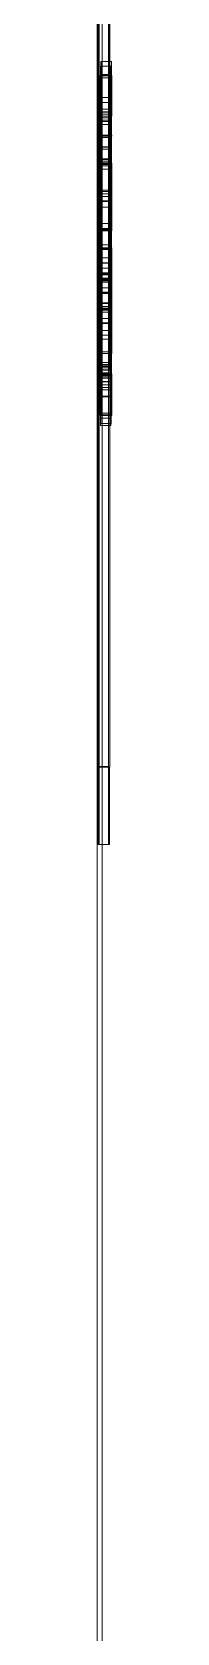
# Model space of a CAD drawing. Header units: millimetres. Extents: x 50357 to 985146, y 723188 to 1803594.
# Drawn here: x 904779 to 904780.4, y 780161.2 to 780316 of the extents above; entities that cross this region are included whole.
import ezdxf

# ---------------------------------------------------------------- set-up
doc = ezdxf.new("R2010")
doc.units = ezdxf.units.MM
doc.header["$LTSCALE"] = 3
doc.header["$MEASUREMENT"] = 0
doc.layers.add('A-GENM', color=7, linetype='Continuous', lineweight=13, true_color=0x6e6e6e)
doc.layers.add('S-BEAM', color=7, linetype='Continuous', lineweight=13, true_color=0x6e6e6e)

# ---------------------------------------------------------------- blocks, each defined once
blk = doc.blocks.new('SIGN PANEL - SIGN PANEL-4495762-SEC C')
at = {"layer": 'S-BEAM'}
for p, q in [((-673441.61, 26735), (-673441.61, 22068.8)), ((-673441.12, 22068.8), (-673441.12, 26735))]:
    blk.add_line(p, q, dxfattribs=at)
blk = doc.blocks.new('West Kowloon - West Kowloon-4999531-SEC C')
at = {"layer": 'A-GENM'}
for p, q in [((-673441.29, 22538.05), (-673441.29, 22538.05)), ((-673441.29, 22538.05), (-673440.29, 22538.05)), ((-673441.29, 22538.05), (-673440.29, 22538.05)), ((-673441.27, 22538.05), (-673441.27, 22538.05)), ((-673441.27, 22538.05), (-673440.27, 22538.05)), ((-673441.27, 22538.05), (-673440.27, 22538.05)), ((-673441.25, 22538.5), (-673441.25, 22537.25)), ((-673440.25, 22538.5), (-673441.25, 22538.5)), ((-673441.25, 22538.05), (-673440.25, 22538.05)), ((-673441.24, 22538.05), (-673440.24, 22538.05)), ((-673440.29, 22538.05), (-673440.29, 22538.05)), ((-673440.27, 22538.05), (-673440.27, 22538.05)), ((-673440.25, 22537.25), (-673440.25, 22538.5)), ((-673440.24, 22538.05), (-673440.25, 22538.05)), ((-673441.32, 22532.85), (-673441.32, 22537.17)), ((-673441.32, 22537.17), (-673440.32, 22537.17)), ((-673441.32, 22536.95), (-673441.31, 22536.95)), ((-673441.32, 22536.95), (-673440.32, 22536.95)), ((-673441.31, 22536.95), (-673440.31, 22536.95)), ((-673441.3, 22537.17), (-673441.3, 22532.85)), ((-673441.3, 22537.17), (-673440.3, 22537.17)), ((-673441.25, 22537.25), (-673440.25, 22537.25)), ((-673441.23, 22537.13), (-673440.23, 22537.13)), ((-673441.23, 22536.95), (-673441.22, 22536.95)), ((-673441.23, 22536.95), (-673440.23, 22536.95)), ((-673441.22, 22536.95), (-673440.22, 22536.95)), ((-673441.21, 22537.17), (-673441.21, 22533.24)), ((-673441.21, 22537.17), (-673440.21, 22537.17)), ((-673440.32, 22537.17), (-673440.32, 22532.85)), ((-673440.31, 22536.95), (-673440.32, 22536.95)), ((-673440.3, 22532.85), (-673440.3, 22537.17)), ((-673440.22, 22536.95), (-673440.23, 22536.95)), ((-673440.21, 22533.24), (-673440.21, 22537.17)), ((-673441.29, 22534.56), (-673440.29, 22534.56)), ((-673441.25, 22535.03), (-673440.25, 22535.03)), ((-673441.32, 22531.22), (-673441.32, 22533.08)), ((-673441.32, 22533.08), (-673441.32, 22533.08)), ((-673441.32, 22533.08), (-673440.32, 22533.08)), ((-673441.32, 22533.08), (-673440.32, 22533.08)), ((-673441.31, 22533.08), (-673441.31, 22533.08)), ((-673441.31, 22533.08), (-673441.31, 22528.83)), ((-673441.31, 22533.08), (-673441.31, 22530.99)), ((-673441.31, 22528.83), (-673441.31, 22533.08)), ((-673441.31, 22533.08), (-673440.31, 22533.08)), ((-673441.31, 22533.08), (-673440.31, 22533.08)), ((-673441.31, 22533.08), (-673440.31, 22533.08)), ((-673441.27, 22532.44), (-673441.27, 22533.64)), ((-673441.27, 22533.64), (-673440.27, 22533.64)), ((-673441.27, 22533.62), (-673441.27, 22532.44)), ((-673441.27, 22533.62), (-673440.27, 22533.62)), ((-673441.25, 22519.54), (-673441.25, 22533.64)), ((-673441.25, 22533.64), (-673440.25, 22533.64)), ((-673441.24, 22533.9), (-673441.24, 22531.17)), ((-673441.24, 22533.9), (-673440.24, 22533.9)), ((-673441.24, 22533.62), (-673441.24, 22522.38)), ((-673441.24, 22533.62), (-673440.24, 22533.62)), ((-673441.22, 22533.42), (-673441.23, 22533.42)), ((-673441.23, 22533.42), (-673441.23, 22508.1)), ((-673441.23, 22533.42), (-673440.23, 22533.42)), ((-673441.23, 22508.72), (-673441.23, 22533.07)), ((-673441.23, 22533.07), (-673440.23, 22533.07)), ((-673441.22, 22533.42), (-673440.22, 22533.42)), ((-673441.21, 22533.24), (-673440.21, 22533.24)), ((-673440.32, 22533.08), (-673440.32, 22533.08)), ((-673440.32, 22533.08), (-673440.32, 22531.22)), ((-673440.31, 22528.83), (-673440.31, 22533.08)), ((-673440.31, 22533.08), (-673440.31, 22533.08)), ((-673440.31, 22533.08), (-673440.31, 22528.83)), ((-673440.31, 22530.99), (-673440.31, 22533.08)), ((-673440.27, 22533.64), (-673440.27, 22532.44)), ((-673440.27, 22532.44), (-673440.27, 22533.62)), ((-673440.25, 22533.64), (-673440.25, 22519.54)), ((-673440.24, 22531.17), (-673440.24, 22533.9)), ((-673440.24, 22522.38), (-673440.24, 22533.62)), ((-673440.23, 22508.1), (-673440.23, 22533.42)), ((-673440.23, 22533.42), (-673440.22, 22533.42)), ((-673440.23, 22533.07), (-673440.23, 22508.72)), ((-673441.32, 22532.85), (-673440.32, 22532.85)), ((-673441.3, 22532.85), (-673440.3, 22532.85)), ((-673441.28, 22528.42), (-673441.28, 22532.7)), ((-673441.28, 22532.7), (-673440.28, 22532.7)), ((-673441.27, 22532.44), (-673441.27, 22532.44)), ((-673441.27, 22532.44), (-673440.27, 22532.44)), ((-673441.27, 22532.44), (-673440.27, 22532.44)), ((-673441.26, 22532.7), (-673441.26, 22528.42)), ((-673441.26, 22532.7), (-673440.26, 22532.7)), ((-673441.26, 22532.44), (-673440.26, 22532.44)), ((-673440.28, 22532.7), (-673440.28, 22528.42)), ((-673440.26, 22532.44), (-673440.27, 22532.44)), ((-673440.27, 22532.44), (-673440.27, 22532.44)), ((-673440.26, 22528.42), (-673440.26, 22532.7)), ((-673441.32, 22528.83), (-673441.32, 22531.22)), ((-673441.31, 22530.99), (-673441.31, 22528.83)), ((-673441.3, 22525.73), (-673441.3, 22530.27)), ((-673441.3, 22530.27), (-673440.3, 22530.27)), ((-673441.3, 22530.05), (-673440.3, 22530.05)), ((-673441.29, 22530.24), (-673440.29, 22530.24)), ((-673441.29, 22525.95), (-673441.29, 22530.05)), ((-673441.29, 22530.05), (-673440.29, 22530.05)), ((-673440.29, 22530.05), (-673441.29, 22530.05)), ((-673441.29, 22530.05), (-673440.29, 22530.05)), ((-673441.24, 22531.17), (-673440.24, 22531.17)), ((-673441.22, 22531.41), (-673440.22, 22531.41)), ((-673441.22, 22531.41), (-673440.22, 22531.41)), ((-673441.22, 22531.3), (-673440.22, 22531.3)), ((-673441.22, 22531.3), (-673440.22, 22531.3)), ((-673440.32, 22531.22), (-673440.32, 22528.83)), ((-673440.31, 22528.83), (-673440.31, 22530.99)), ((-673440.3, 22530.27), (-673440.3, 22525.73)), ((-673440.29, 22530.05), (-673440.3, 22530.05)), ((-673440.29, 22530.05), (-673440.29, 22525.95)), ((-673440.22, 22531.3), (-673440.22, 22531.3)), ((-673441.32, 22529.02), (-673440.32, 22529.02)), ((-673441.32, 22528.83), (-673441.32, 22528.83)), ((-673440.32, 22528.83), (-673441.32, 22528.83)), ((-673441.32, 22528.83), (-673440.32, 22528.83)), ((-673441.31, 22528.83), (-673440.31, 22528.83)), ((-673441.31, 22528.83), (-673440.31, 22528.83)), ((-673441.3, 22529.02), (-673440.3, 22529.02)), ((-673441.28, 22528.42), (-673440.28, 22528.42)), ((-673441.27, 22528.64), (-673440.27, 22528.64)), ((-673441.27, 22528.64), (-673440.27, 22528.64)), ((-673441.27, 22528.64), (-673440.27, 22528.64)), ((-673441.26, 22528.64), (-673440.26, 22528.64)), ((-673441.26, 22528.64), (-673440.26, 22528.64)), ((-673441.26, 22528.64), (-673440.26, 22528.64)), ((-673441.26, 22528.42), (-673440.26, 22528.42)), ((-673441.25, 22529.1), (-673440.25, 22529.1)), ((-673441.25, 22528.55), (-673441.25, 22516.63)), ((-673441.25, 22528.55), (-673440.25, 22528.55)), ((-673441.22, 22528.69), (-673441.22, 22525.03)), ((-673441.22, 22528.69), (-673440.22, 22528.69)), ((-673441.22, 22525.04), (-673441.22, 22528.59)), ((-673440.22, 22528.59), (-673441.22, 22528.59)), ((-673440.32, 22528.83), (-673440.32, 22528.83)), ((-673440.31, 22528.83), (-673440.31, 22528.83)), ((-673440.27, 22528.64), (-673440.26, 22528.64)), ((-673440.25, 22516.63), (-673440.25, 22528.55)), ((-673440.22, 22525.03), (-673440.22, 22528.69)), ((-673440.22, 22528.59), (-673440.22, 22525.04)), ((-673441.22, 22525.46), (-673441.22, 22528.11)), ((-673441.22, 22528.11), (-673441.22, 22525.46)), ((-673441.22, 22528.11), (-673440.22, 22528.11)), ((-673440.22, 22525.46), (-673440.22, 22528.11)), ((-673440.22, 22528.11), (-673440.22, 22528.11)), ((-673440.22, 22528.11), (-673440.22, 22525.46)), ((-673441.3, 22525.95), (-673440.3, 22525.95)), ((-673441.3, 22525.73), (-673440.3, 22525.73)), ((-673441.29, 22526.08), (-673441.29, 22509.11)), ((-673441.29, 22526.08), (-673440.29, 22526.08)), ((-673441.29, 22507.34), (-673441.29, 22525.95)), ((-673441.29, 22525.95), (-673440.29, 22525.95)), ((-673441.29, 22525.95), (-673440.29, 22525.95)), ((-673441.29, 22525.95), (-673440.29, 22525.95)), ((-673441.29, 22525.95), (-673440.29, 22525.95)), ((-673441.22, 22525.46), (-673440.22, 22525.46)), ((-673440.3, 22525.95), (-673440.29, 22525.95)), ((-673440.29, 22509.11), (-673440.29, 22526.08)), ((-673440.29, 22525.95), (-673440.29, 22525.95)), ((-673440.29, 22525.95), (-673440.29, 22507.34)), ((-673440.22, 22525.46), (-673440.22, 22525.46)), ((-673441.32, 22524.97), (-673441.32, 22515.12)), ((-673441.32, 22524.97), (-673440.32, 22524.97)), ((-673441.32, 22509.24), (-673441.32, 22524.44)), ((-673441.31, 22508.25), (-673441.31, 22524.97)), ((-673441.31, 22524.97), (-673441.31, 22518.54)), ((-673441.31, 22517.37), (-673441.31, 22524.97)), ((-673441.31, 22524.97), (-673441.31, 22522.19)), ((-673441.31, 22524.97), (-673440.31, 22524.97)), ((-673441.31, 22524.97), (-673440.31, 22524.97)), ((-673441.3, 22524.44), (-673441.3, 22509.05)), ((-673441.3, 22524.44), (-673440.3, 22524.44)), ((-673441.22, 22525.04), (-673440.22, 22525.04)), ((-673441.22, 22525.03), (-673440.22, 22525.03)), ((-673440.32, 22524.97), (-673440.32, 22524.97)), ((-673440.32, 22515.12), (-673440.32, 22524.97)), ((-673440.32, 22524.44), (-673440.32, 22509.24)), ((-673440.31, 22522.19), (-673440.31, 22524.97)), ((-673440.31, 22524.97), (-673440.31, 22517.37)), ((-673440.31, 22518.54), (-673440.31, 22524.97)), ((-673440.31, 22524.97), (-673440.31, 22524.97)), ((-673440.31, 22524.97), (-673440.31, 22508.25)), ((-673440.3, 22509.05), (-673440.3, 22524.44)), ((-673441.27, 22522.2), (-673440.27, 22522.2)), ((-673441.25, 22522.85), (-673440.25, 22522.85)), ((-673441.25, 22522.38), (-673440.25, 22522.38)), ((-673441.24, 22522.38), (-673440.24, 22522.38)), ((-673441.22, 22522.28), (-673441.22, 22522.28)), ((-673441.22, 22522.28), (-673440.22, 22522.28)), ((-673441.22, 22522.28), (-673440.22, 22522.28)), ((-673440.22, 22522.28), (-673440.22, 22522.28)), ((-673441.26, 22520.8), (-673440.26, 22520.8)), ((-673441.22, 22522.16), (-673440.22, 22522.16)), ((-673441.22, 22522.16), (-673440.22, 22522.16)), ((-673441.29, 22519.07), (-673440.29, 22519.07)), ((-673441.27, 22520.45), (-673440.27, 22520.45)), ((-673441.25, 22519.54), (-673440.25, 22519.54)), ((-673441.23, 22520.49), (-673440.23, 22520.49)), ((-673441.23, 22520.34), (-673441.22, 22520.34)), ((-673441.23, 22520.34), (-673440.23, 22520.34)), ((-673441.22, 22520.45), (-673440.22, 22520.45)), ((-673441.22, 22520.45), (-673440.22, 22520.45)), ((-673441.22, 22520.34), (-673440.22, 22520.34)), ((-673441.22, 22520.34), (-673440.22, 22520.34)), ((-673441.22, 22520.34), (-673440.22, 22520.34)), ((-673441.21, 22520.49), (-673440.21, 22520.49)), ((-673440.22, 22520.34), (-673440.23, 22520.34)), ((-673440.22, 22520.34), (-673440.22, 22520.34)), ((-673441.32, 22518.08), (-673440.32, 22518.08)), ((-673441.31, 22518.54), (-673440.31, 22518.54)), ((-673441.31, 22517.99), (-673441.31, 22518.06)), ((-673441.31, 22518.06), (-673441.31, 22514.47)), ((-673441.31, 22518.06), (-673440.31, 22518.06)), ((-673441.31, 22517.96), (-673441.31, 22517.99)), ((-673441.31, 22517.99), (-673440.31, 22517.99)), ((-673441.31, 22517.96), (-673440.31, 22517.96)), ((-673441.25, 22509.43), (-673441.25, 22519.04)), ((-673441.25, 22519.04), (-673440.25, 22519.04)), ((-673441.25, 22517.91), (-673440.25, 22517.91)), ((-673441.23, 22513.23), (-673441.23, 22517.58)), ((-673441.23, 22517.58), (-673440.23, 22517.58)), ((-673440.31, 22514.47), (-673440.31, 22518.06)), ((-673440.31, 22518.06), (-673440.31, 22517.99)), ((-673440.31, 22517.99), (-673440.31, 22517.96)), ((-673440.25, 22519.04), (-673440.25, 22509.43)), ((-673440.23, 22517.58), (-673440.23, 22513.23)), ((-673441.31, 22517.37), (-673440.31, 22517.37)), ((-673441.28, 22516.18), (-673440.28, 22516.18)), ((-673440.27, 22517.42), (-673441.27, 22517.42)), ((-673441.25, 22516.63), (-673440.25, 22516.63)), ((-673441.25, 22516.21), (-673441.25, 22509.39)), ((-673441.25, 22516.21), (-673440.25, 22516.21)), ((-673441.24, 22517.18), (-673441.24, 22509.49)), ((-673441.24, 22517.18), (-673440.24, 22517.18)), ((-673441.24, 22516.08), (-673440.24, 22516.08)), ((-673441.22, 22513.22), (-673441.22, 22517.48)), ((-673441.22, 22517.48), (-673440.22, 22517.48)), ((-673441.22, 22517.42), (-673441.22, 22513.19)), ((-673441.22, 22517.42), (-673440.22, 22517.42)), ((-673441.22, 22513.67), (-673441.22, 22517.2)), ((-673441.22, 22517.2), (-673441.22, 22513.67)), ((-673441.22, 22513.67), (-673441.22, 22517.2)), ((-673441.22, 22517.2), (-673441.22, 22513.67)), ((-673441.22, 22517.2), (-673440.22, 22517.2)), ((-673441.22, 22517.2), (-673440.22, 22517.2)), ((-673441.21, 22517.32), (-673441.21, 22513.26)), ((-673441.21, 22517.32), (-673440.21, 22517.32)), ((-673440.25, 22509.39), (-673440.25, 22516.21)), ((-673440.24, 22509.49), (-673440.24, 22517.18)), ((-673440.22, 22517.48), (-673440.22, 22513.22)), ((-673440.22, 22513.19), (-673440.22, 22517.42)), ((-673440.22, 22513.67), (-673440.22, 22517.2)), ((-673440.22, 22517.2), (-673440.22, 22513.67)), ((-673440.22, 22513.67), (-673440.22, 22517.2)), ((-673440.22, 22517.2), (-673440.22, 22513.67)), ((-673440.21, 22513.26), (-673440.21, 22517.32)), ((-673441.32, 22515.12), (-673440.32, 22515.12)), ((-673441.32, 22514.81), (-673441.32, 22504.54)), ((-673441.32, 22514.81), (-673440.32, 22514.81)), ((-673441.31, 22514.82), (-673440.31, 22514.82)), ((-673441.31, 22514.47), (-673440.31, 22514.47)), ((-673441.29, 22515.2), (-673440.29, 22515.2)), ((-673441.28, 22514.63), (-673440.28, 22514.63)), ((-673441.27, 22514.61), (-673440.27, 22514.61)), ((-673441.27, 22514.61), (-673440.27, 22514.61)), ((-673441.25, 22508.44), (-673441.25, 22514.54)), ((-673441.25, 22514.54), (-673440.25, 22514.54)), ((-673441.24, 22514.56), (-673440.24, 22514.56)), ((-673440.32, 22504.54), (-673440.32, 22514.81)), ((-673440.25, 22514.54), (-673440.25, 22508.44)), ((-673441.31, 22514.28), (-673440.31, 22514.28)), ((-673440.23, 22513.23), (-673441.23, 22513.23)), ((-673441.22, 22513.67), (-673440.22, 22513.67)), ((-673441.22, 22513.67), (-673440.22, 22513.67)), ((-673441.22, 22513.22), (-673440.22, 22513.22)), ((-673441.22, 22513.19), (-673440.22, 22513.19)), ((-673441.21, 22513.26), (-673440.21, 22513.26)), ((-673441.32, 22512.06), (-673440.32, 22512.06)), ((-673441.27, 22511.69), (-673440.27, 22511.69)), ((-673441.25, 22512.53), (-673440.25, 22512.53)), ((-673441.23, 22510.45), (-673440.23, 22510.45)), ((-673441.23, 22510.3), (-673440.23, 22510.3)), ((-673441.22, 22510.45), (-673440.22, 22510.45)), ((-673440.22, 22510.45), (-673441.22, 22510.45)), ((-673441.22, 22510.45), (-673440.22, 22510.45)), ((-673441.22, 22510.3), (-673440.22, 22510.3)), ((-673441.22, 22510.3), (-673440.22, 22510.3)), ((-673441.21, 22510.3), (-673440.21, 22510.3)), ((-673440.23, 22510.45), (-673440.22, 22510.45)), ((-673440.22, 22510.45), (-673440.22, 22510.45)), ((-673441.32, 22509.24), (-673440.32, 22509.24)), ((-673441.32, 22504.54), (-673441.32, 22508.25)), ((-673441.32, 22508.25), (-673441.31, 22508.25)), ((-673441.32, 22508.25), (-673440.32, 22508.25)), ((-673441.31, 22508.25), (-673440.31, 22508.25)), ((-673441.3, 22509.05), (-673440.3, 22509.05)), ((-673441.29, 22509.11), (-673440.29, 22509.11)), ((-673441.28, 22508.91), (-673440.28, 22508.91)), ((-673441.25, 22509.43), (-673440.25, 22509.43)), ((-673441.25, 22508.44), (-673440.25, 22508.44)), ((-673441.24, 22509.03), (-673440.24, 22509.03)), ((-673441.24, 22508.38), (-673441.24, 22508.25)), ((-673441.24, 22508.38), (-673440.24, 22508.38)), ((-673441.24, 22508.25), (-673441.24, 22508.19)), ((-673441.24, 22508.25), (-673440.24, 22508.25)), ((-673440.23, 22508.72), (-673441.23, 22508.72)), ((-673441.21, 22508.31), (-673441.21, 22504.31)), ((-673441.21, 22508.31), (-673440.21, 22508.31)), ((-673440.31, 22508.25), (-673440.32, 22508.25)), ((-673440.32, 22508.25), (-673440.32, 22504.54)), ((-673440.24, 22508.25), (-673440.24, 22508.38)), ((-673440.24, 22508.19), (-673440.24, 22508.25)), ((-673440.21, 22504.31), (-673440.21, 22508.31)), ((-673440.3, 22507), (-673441.3, 22507)), ((-673441.29, 22507.56), (-673440.29, 22507.56)), ((-673441.28, 22507.9), (-673441.28, 22507.95)), ((-673441.28, 22507.95), (-673440.28, 22507.95)), ((-673441.28, 22507.9), (-673440.28, 22507.9)), ((-673441.28, 22507.59), (-673440.28, 22507.59)), ((-673440.27, 22506.77), (-673441.27, 22506.77)), ((-673441.26, 22507.95), (-673440.26, 22507.95)), ((-673441.24, 22508.19), (-673440.24, 22508.19)), ((-673441.24, 22507.28), (-673441.24, 22506.16)), ((-673441.24, 22507.28), (-673440.24, 22507.28)), ((-673441.23, 22508.1), (-673441.23, 22504.53)), ((-673441.23, 22504.53), (-673441.23, 22508.1)), ((-673441.23, 22508.1), (-673441.22, 22508.1)), ((-673441.23, 22508.1), (-673440.23, 22508.1)), ((-673441.22, 22508.1), (-673440.22, 22508.1)), ((-673440.28, 22507.95), (-673440.28, 22507.9)), ((-673440.24, 22506.16), (-673440.24, 22507.28)), ((-673440.23, 22504.53), (-673440.23, 22508.1)), ((-673440.22, 22508.1), (-673440.23, 22508.1)), ((-673440.23, 22508.1), (-673440.23, 22504.53)), ((-673441.28, 22506.1), (-673440.28, 22506.1)), ((-673441.24, 22506.16), (-673440.24, 22506.16)), ((-673441.32, 22504.54), (-673440.32, 22504.54)), ((-673441.32, 22504.54), (-673440.32, 22504.54)), ((-673441.32, 22504.35), (-673440.32, 22504.35)), ((-673441.31, 22504.54), (-673440.31, 22504.54)), ((-673441.3, 22504.35), (-673440.3, 22504.35)), ((-673441.28, 22504.04), (-673440.28, 22504.04)), ((-673441.28, 22504.04), (-673440.28, 22504.04)), ((-673441.28, 22504.04), (-673440.28, 22504.04)), ((-673441.25, 22504.54), (-673440.25, 22504.54)), ((-673441.25, 22504.54), (-673440.25, 22504.54)), ((-673441.24, 22504.34), (-673440.24, 22504.34)), ((-673441.24, 22504.34), (-673440.24, 22504.34)), ((-673441.24, 22504.34), (-673440.24, 22504.34)), ((-673441.23, 22504.53), (-673440.23, 22504.53)), ((-673440.23, 22504.53), (-673441.23, 22504.53)), ((-673441.23, 22504.31), (-673440.23, 22504.31)), ((-673441.22, 22504.53), (-673440.22, 22504.53)), ((-673441.21, 22504.31), (-673440.21, 22504.31)), ((-673440.32, 22504.54), (-673440.31, 22504.54)), ((-673440.31, 22504.54), (-673440.31, 22504.54)), ((-673440.25, 22504.54), (-673440.25, 22504.54)), ((-673440.23, 22504.53), (-673440.22, 22504.53)), ((-673441.3, 22503.32), (-673440.3, 22503.32)), ((-673441.28, 22503.52), (-673440.28, 22503.52)), ((-673441.26, 22503.52), (-673440.26, 22503.52))]:
    blk.add_line(p, q, dxfattribs=at)
for centre, major_axis, start_param, end_param in [((-673441.32, 22533.89), (0, 46.45), 4.629566, 4.801997), ((-673441.28, 22534.57), (0, 27.57), 1.444291, 1.571128), ((-673441.29, 22534.02), (0, 35.69), 4.701583, 4.825376), ((-673441.25, 22534.03), (0, 35.47), 1.457324, 1.582446), ((-673441.26, 22544.56), (0, 28.8), 4.145963, 4.500319), ((-673441.26, 22534.03), (0, 35.53), 4.701623, 4.825983), ((-673441.22, 22534.03), (0, 35.46), 1.457164, 1.582333), ((-673440.28, 22534.57), (0, 27.57), 1.444291, 1.571128), ((-673440.32, 22533.89), (0, 46.45), 4.629566, 4.801997), ((-673440.25, 22534.03), (0, 35.47), 1.457324, 1.582446), ((-673440.29, 22534.02), (0, 35.69), 4.701583, 4.825376), ((-673440.26, 22544.56), (0, 28.8), 4.145963, 4.500319), ((-673440.26, 22534.03), (0, 35.53), 4.701623, 4.825983), ((-673440.22, 22534.03), (0, 35.46), 1.457164, 1.582333), ((-673441.32, 22573.27), (0, 36.33), 3.029121, 3.141593), ((-673441.31, 22572.62), (0, 35.67), 3.141593, 3.255105), ((-673441.23, 22524.72), (0, 31.41), 1.160589, 1.236474), ((-673441.25, 22533.51), (0, 43.17), 4.702276, 4.796438), ((-673441.23, 22572.98), (0, 36.04), 3.039177, 3.157616), ((-673441.22, 22574.64), (0, 37.7), 3.141593, 3.251113), ((-673440.32, 22573.27), (0, 36.33), 3.029121, 3.141593), ((-673440.31, 22572.62), (0, 35.67), 3.141593, 3.255105), ((-673440.23, 22524.72), (0, 31.41), 1.160589, 1.236474), ((-673440.23, 22572.98), (0, 36.04), 3.039177, 3.157616), ((-673440.25, 22533.51), (0, 43.17), 4.702276, 4.796438), ((-673440.22, 22574.64), (0, 37.7), 3.141593, 3.251113), ((-673441.35, 22536.35), (0, 117.14), 4.623484, 4.69707), ((-673441.29, 22567.59), (0, 93.3), 4.280636, 4.355883), ((-673440.35, 22536.35), (0, 117.14), 4.623484, 4.69707), ((-673440.29, 22567.59), (0, 93.3), 4.280636, 4.355883), ((-673441.32, 22493.53), (0, 39.54), 0, 0.107364), ((-673441.31, 22493.03), (0, 40.05), 6.17652, 6.283185), ((-673441.25, 22550.16), (0, 34.83), 3.789, 4.226641), ((-673441.22, 22497.13), (0, 36.29), 6.180991, 6.299514), ((-673440.32, 22493.53), (0, 39.54), 0, 0.107364), ((-673440.31, 22493.03), (0, 40.05), 6.17652, 6.283185), ((-673440.25, 22550.16), (0, 34.83), 3.789, 4.226641), ((-673440.22, 22497.13), (0, 36.29), 6.180991, 6.299514), ((-673441.27, 22566.93), (0, 34.5), 3.017623, 3.141593), ((-673441.26, 22566.47), (0, 34.04), 3.141593, 3.266427), ((-673440.27, 22566.93), (0, 34.5), 3.017623, 3.141593), ((-673440.26, 22566.47), (0, 34.04), 3.141593, 3.266427), ((-673441.3, 22567.22), (0, 37.18), 3.031271, 3.141593), ((-673441.29, 22582.66), (0, 52.61), 3.141593, 3.226486), ((-673441.27, 22526.5), (0, 36.63), 1.46867, 1.58239), ((-673441.26, 22563.75), (0, 57.31), 3.763644, 4.107662), ((-673441.24, 22528.84), (0, 21.71), 4.700839, 4.830991), ((-673441.22, 22574.04), (0, 42.74), 3.068665, 3.141593), ((-673441.22, 22568.46), (0, 37.16), 3.141593, 3.219428), ((-673441.21, 22528.95), (0, 19.94), 1.447115, 1.583983), ((-673440.3, 22567.22), (0, 37.18), 3.031271, 3.141593), ((-673440.27, 22526.5), (0, 36.63), 1.46867, 1.58239), ((-673440.29, 22582.66), (0, 52.61), 3.141593, 3.226486), ((-673440.26, 22563.75), (0, 57.31), 3.763644, 4.107662), ((-673440.21, 22528.95), (0, 19.94), 1.447115, 1.583983), ((-673440.22, 22568.46), (0, 37.16), 3.141593, 3.219428), ((-673440.22, 22574.04), (0, 42.74), 3.068665, 3.141593), ((-673440.24, 22528.84), (0, 21.71), 4.700839, 4.830991), ((-673441.35, 22524.48), (0, 45.38), 4.711327, 4.81254), ((-673441.32, 22564.49), (0, 35.66), 3.03753, 3.158649), ((-673441.31, 22565.81), (0, 36.98), 3.128267, 3.243067), ((-673441.28, 22525.01), (0, 42.33), 1.476018, 1.584458), ((-673441.27, 22487.18), (0, 41.47), 0, 0.104984), ((-673441.25, 22539.45), (0, 37.92), 1.859766, 2.095506), ((-673441.28, 22535.15), (0, 26.22), 4.195886, 4.461798), ((-673441.26, 22536.55), (0, 27.76), 1.859597, 2.330975), ((-673441.26, 22488.98), (0, 39.66), 6.176164, 6.283185), ((-673441.28, 22534.66), (0, 27.79), 4.190174, 4.494094), ((-673441.27, 22546.41), (0, 33.58), 3.914924, 4.170681), ((-673440.32, 22564.49), (0, 35.66), 3.03753, 3.158649), ((-673440.35, 22524.48), (0, 45.38), 4.711327, 4.81254), ((-673440.31, 22565.81), (0, 36.98), 3.128267, 3.243067), ((-673440.28, 22525.01), (0, 42.33), 1.476018, 1.584458), ((-673440.27, 22487.18), (0, 41.47), 0, 0.104984), ((-673440.25, 22539.45), (0, 37.92), 1.859766, 2.095506), ((-673440.26, 22536.55), (0, 27.76), 1.859597, 2.330975), ((-673440.28, 22535.15), (0, 26.22), 4.195885, 4.461797), ((-673440.28, 22534.66), (0, 27.79), 4.190174, 4.494094), ((-673440.26, 22488.98), (0, 39.66), 6.176164, 6.283185), ((-673440.27, 22546.41), (0, 33.58), 3.914924, 4.170681), ((-673441.3, 22487.94), (0, 38.01), 0, 0.108951), ((-673441.31, 22527.56), (0, 26.65), 4.230247, 4.652019), ((-673441.31, 22528.12), (0, 34.94), 4.450417, 4.650233), ((-673440.3, 22487.94), (0, 38.01), 0, 0.108951), ((-673440.31, 22528.12), (0, 34.94), 4.450417, 4.650233), ((-673440.31, 22527.56), (0, 26.65), 4.230247, 4.652019), ((-673441.32, 22524.37), (0, 13.32), 4.220698, 4.757119), ((-673441.24, 22524.81), (0, 23.25), 4.598125, 4.722114), ((-673441.2, 22524.73), (0, 21.67), 1.556765, 1.689417), ((-673440.32, 22524.37), (0, 13.32), 4.220698, 4.757119), ((-673440.24, 22524.81), (0, 23.25), 4.598125, 4.722114), ((-673440.2, 22524.73), (0, 21.67), 1.556765, 1.689417), ((-673441.32, 22523.03), (0, 12.99), 3.705292, 4.647516), ((-673441.28, 22533.96), (0, 24.35), 3.965774, 4.208284), ((-673441.19, 22518.48), (0, 116.78), 1.533448, 1.566031), ((-673441.27, 22544.63), (0, 39.13), 3.960943, 4.122019), ((-673441.26, 22512.42), (0, 18.99), 5.005911, 5.264743), ((-673441.22, 22463.71), (0, 58.56), 6.220892, 6.283185), ((-673441.22, 22463.4), (0, 58.87), 0, 0.062062), ((-673440.32, 22523.03), (0, 12.99), 3.705292, 4.647516), ((-673440.28, 22533.96), (0, 24.35), 3.965774, 4.208284), ((-673440.27, 22544.63), (0, 39.13), 3.960943, 4.122019), ((-673440.19, 22518.48), (0, 116.78), 1.533448, 1.566031), ((-673440.26, 22512.42), (0, 18.99), 5.005911, 5.264743), ((-673440.22, 22463.4), (0, 58.87), 0, 0.062062), ((-673440.22, 22463.71), (0, 58.56), 6.220892, 6.283185), ((-673441.28, 22537.2), (0, 34.07), 3.98774, 4.210275), ((-673440.28, 22537.2), (0, 34.07), 3.98774, 4.210275), ((-673441.3, 22524.33), (0, 23.9), 3.934584, 4.490589), ((-673441.26, 22535.94), (0, 30.72), 2.099159, 2.338127), ((-673441.25, 22546.71), (0, 31.52), 3.445785, 3.673946), ((-673441.24, 22517.76), (0, 32.28), 4.706887, 4.797159), ((-673441.23, 22538.57), (0, 18.23), 3.012595, 3.157997), ((-673441.22, 22544.63), (0, 24.29), 3.141593, 3.238476), ((-673441.2, 22517.62), (0, 35.91), 1.491686, 1.576213), ((-673441.24, 22517.63), (0, 35.4), 4.708337, 4.792387), ((-673441.22, 22548.78), (0, 28.44), 3.052113, 3.141593), ((-673441.22, 22539.18), (0, 18.84), 3.141593, 3.268415), ((-673441.2, 22517.68), (0, 25.86), 1.461971, 1.584949), ((-673440.3, 22524.33), (0, 23.9), 3.934584, 4.490589), ((-673440.26, 22535.94), (0, 30.72), 2.099159, 2.338127), ((-673440.25, 22546.71), (0, 31.52), 3.445785, 3.673946), ((-673440.23, 22538.57), (0, 18.23), 3.012595, 3.157997), ((-673440.24, 22517.76), (0, 32.28), 4.706887, 4.797159), ((-673440.2, 22517.62), (0, 35.91), 1.491686, 1.576213), ((-673440.22, 22544.63), (0, 24.29), 3.141593, 3.238476), ((-673440.22, 22548.78), (0, 28.44), 3.052113, 3.141593), ((-673440.24, 22517.63), (0, 35.4), 4.708337, 4.792387), ((-673440.2, 22517.68), (0, 25.86), 1.461971, 1.584949), ((-673440.22, 22539.18), (0, 18.84), 3.141593, 3.268415), ((-673441.32, 22523.55), (0, 9.41), 3.601575, 4.092211), ((-673441.31, 22518.67), (0, 0.738), 1.741733, 3.417976), ((-673440.32, 22523.55), (0, 9.41), 3.601575, 4.092211), ((-673440.31, 22518.67), (0, 0.738), 1.741733, 3.417976), ((-673441.31, 22516.95), (0, 2.84), 1.424154, 2.419489), ((-673441.3, 22515.42), (0, 29.28), 4.487896, 4.738104), ((-673441.28, 22525.14), (0, 10.68), 2.566099, 2.961292), ((-673441.25, 22507.19), (0, 12.97), 5.136887, 5.481315), ((-673441.25, 22514.45), (0, 15.35), 4.351215, 4.818579), ((-673441.23, 22529.56), (0, 15.33), 2.644879, 2.933022), ((-673440.31, 22516.95), (0, 2.84), 1.424154, 2.419489), ((-673440.28, 22525.14), (0, 10.68), 2.566099, 2.961292), ((-673440.3, 22515.42), (0, 29.28), 4.487896, 4.738104), ((-673440.25, 22507.19), (0, 12.97), 5.136887, 5.481315), ((-673440.23, 22529.56), (0, 15.33), 2.644879, 2.933022), ((-673440.25, 22514.45), (0, 15.35), 4.351215, 4.818579), ((-673441.32, 22504.46), (0, 12.68), 5.354486, 5.666524), ((-673441.31, 22525.88), (0, 11.6), 2.835185, 3.320112), ((-673441.3, 22524.74), (0, 19.74), 3.596315, 4.208266), ((-673441.29, 22514.05), (0, 26.45), 4.407177, 4.734279), ((-673441.28, 22544.44), (0, 37.73), 3.358518, 3.80088), ((-673441.25, 22543.06), (0, 35.77), 2.490159, 2.948603), ((-673441.26, 22566.16), (0, 58.75), 3.562121, 3.639239), ((-673441.25, 22513.69), (0, 18.17), 4.35197, 4.75984), ((-673440.32, 22504.46), (0, 12.68), 5.354486, 5.666524), ((-673440.31, 22525.88), (0, 11.6), 2.835185, 3.320112), ((-673440.3, 22524.74), (0, 19.74), 3.596315, 4.208266), ((-673440.29, 22514.05), (0, 26.45), 4.407177, 4.734279), ((-673440.28, 22544.44), (0, 37.73), 3.358518, 3.80088), ((-673440.25, 22543.06), (0, 35.77), 2.490159, 2.948603), ((-673440.26, 22566.16), (0, 58.75), 3.562121, 3.639239), ((-673440.25, 22513.69), (0, 18.17), 4.35197, 4.75984), ((-673441.24, 22513.05), (0, 32.55), 4.627847, 4.718079), ((-673441.24, 22513.03), (0, 33.48), 4.630654, 4.718174), ((-673441.2, 22512.97), (0, 32.14), 1.564152, 1.654145), ((-673441.2, 22512.92), (0, 22.71), 1.555822, 1.686519), ((-673440.24, 22513.05), (0, 32.55), 4.627847, 4.718079), ((-673440.24, 22513.03), (0, 33.48), 4.630654, 4.718174), ((-673440.2, 22512.97), (0, 32.14), 1.564152, 1.654145), ((-673440.2, 22512.92), (0, 22.71), 1.555822, 1.686519), ((-673441.25, 22544.73), (0, 43), 2.447064, 2.852347), ((-673441.28, 22543.38), (0, 41.15), 3.615963, 3.833594), ((-673440.28, 22543.38), (0, 41.15), 3.615963, 3.833594), ((-673440.25, 22544.73), (0, 43), 2.447064, 2.852347), ((-673441.23, 22480.73), (0, 29.71), 0, 0.100835), ((-673441.22, 22481.24), (0, 29.21), 6.181298, 6.283185), ((-673441.22, 22480.77), (0, 29.68), 0, 0.100876), ((-673441.22, 22480.07), (0, 30.38), 6.183336, 6.283185), ((-673440.23, 22480.73), (0, 29.71), 0, 0.100835), ((-673440.22, 22481.24), (0, 29.21), 6.181298, 6.283185), ((-673440.22, 22480.07), (0, 30.38), 6.183336, 6.283185), ((-673440.22, 22480.77), (0, 29.68), 0, 0.100876), ((-673441.34, 22508.72), (0, 42.61), 4.609563, 4.724464), ((-673441.28, 22508.53), (0, 38.29), 1.557154, 1.680097), ((-673441.28, 22508.87), (0, 0.974), 1.319457, 3.02626), ((-673441.28, 22509.9), (0, 1.97), 3.311942, 4.186459), ((-673441.27, 22509.18), (0, 40.83), 4.598405, 4.718418), ((-673441.22, 22509.43), (0, 53.42), 1.57161, 1.662569), ((-673441.24, 22509.49), (0, 1.11), 1.570796, 3.141593), ((-673441.24, 22516.65), (0, 8.46), 3.112783, 3.589458), ((-673441.25, 22508.4), (0, 36.42), 4.599806, 4.721138), ((-673441.21, 22530.1), (0, 22.01), 3.110998, 3.285805), ((-673440.34, 22508.72), (0, 42.61), 4.609563, 4.724464), ((-673440.28, 22508.53), (0, 38.29), 1.557154, 1.680097), ((-673440.28, 22508.87), (0, 0.974), 1.319457, 3.02626), ((-673440.28, 22509.9), (0, 1.97), 3.311942, 4.186459), ((-673440.27, 22509.18), (0, 40.83), 4.598405, 4.718418), ((-673440.22, 22509.43), (0, 53.42), 1.57161, 1.662569), ((-673440.24, 22509.49), (0, 1.11), 1.570796, 3.141593), ((-673440.24, 22516.65), (0, 8.46), 3.112783, 3.589458), ((-673440.25, 22508.4), (0, 36.42), 4.599806, 4.721138), ((-673440.21, 22530.1), (0, 22.01), 3.110998, 3.285805), ((-673441.3, 22525.62), (0, 25.86), 3.672468, 3.939573), ((-673441.3, 22497.08), (0, 12.75), 5.224295, 5.604928), ((-673441.28, 22497.75), (0, 15.34), 5.097324, 5.4082), ((-673441.28, 22555.95), (0, 54.93), 3.444536, 3.603235), ((-673441.25, 22498.77), (0, 13.96), 0.853689, 1.224215), ((-673440.3, 22525.62), (0, 25.86), 3.672468, 3.939573), ((-673440.3, 22497.08), (0, 12.75), 5.224295, 5.604928), ((-673440.28, 22497.75), (0, 15.34), 5.097324, 5.4082), ((-673440.28, 22555.95), (0, 54.93), 3.444536, 3.603235), ((-673440.25, 22498.77), (0, 13.96), 0.853689, 1.224215), ((-673441.32, 22470.25), (0, 34.29), 6.264908, 6.388874), ((-673441.31, 22467.54), (0, 37), 6.181673, 6.296534), ((-673441.23, 22455.13), (0, 49.41), 0.009917, 0.096036), ((-673441.22, 22473.84), (0, 30.7), 6.161266, 6.283185), ((-673440.32, 22470.25), (0, 34.29), 6.264908, 6.388874), ((-673440.31, 22467.54), (0, 37), 6.181673, 6.296534), ((-673440.23, 22455.13), (0, 49.41), 0.009917, 0.096036), ((-673440.22, 22473.84), (0, 30.7), 6.161266, 6.283185)]:
    blk.add_ellipse(centre, major_axis=major_axis, ratio=0.000533, start_param=start_param, end_param=end_param, dxfattribs=at)
for points, knots in [([(-673441.24, 22504.34), (-673441.24, 22504.34), (-673441.24, 22504.36), (-673441.24, 22504.41), (-673441.24, 22504.52), (-673441.24, 22504.69), (-673441.24, 22504.93), (-673441.24, 22505.25), (-673441.24, 22505.67), (-673441.25, 22506.09), (-673441.25, 22506.49), (-673441.25, 22506.93), (-673441.25, 22507.54), (-673441.25, 22508.13), (-673441.25, 22508.44)], [0.0068566, 0.0068566, 0.0068566, 0.0068566, 0.0909091, 0.1818182, 0.2727273, 0.3636364, 0.4545455, 0.5454545, 0.6363636, 0.7272727, 0.7727273, 0.8181818, 0.9090909, 1, 1, 1, 1]), ([(-673441.28, 22504.04), (-673441.28, 22504.04), (-673441.29, 22504.05), (-673441.29, 22504.12), (-673441.29, 22504.24), (-673441.29, 22504.42), (-673441.29, 22504.68), (-673441.29, 22505.02), (-673441.29, 22505.44), (-673441.29, 22505.96), (-673441.29, 22506.58), (-673441.29, 22507.07), (-673441.29, 22507.34)], [0.0056817, 0.0056817, 0.0056817, 0.0056817, 0.1, 0.2, 0.3, 0.4, 0.5, 0.6, 0.7, 0.8, 0.9, 1, 1, 1, 1]), ([(-673440.28, 22504.04), (-673440.28, 22504.04), (-673440.28, 22504.05), (-673440.28, 22504.11), (-673440.28, 22504.25), (-673440.28, 22504.68), (-673440.28, 22505.41), (-673440.28, 22506.1)], [-0.9958597, -0.9958597, -0.9958597, -0.9958597, -0.8888889, -0.7777778, -0.6666667, -0.4444444, 0, 0, 0, 0]), ([(-673440.24, 22504.34), (-673440.24, 22504.34), (-673440.24, 22504.35), (-673440.24, 22504.39), (-673440.24, 22504.47), (-673440.24, 22504.61), (-673440.24, 22505), (-673440.24, 22505.6), (-673440.24, 22506.16)], [-0.9960674, -0.9960674, -0.9960674, -0.9960674, -0.9, -0.8, -0.7, -0.6, -0.4, 0, 0, 0, 0])]:
    blk.add_open_spline(points, degree=3, knots=knots, dxfattribs=at)
blk = doc.blocks.new('Right4 - Right-5007258-SEC C')
at = {"layer": 'A-GENM'}
for p, q in [((-673440.52, 22662.85), (-673441.52, 22662.85)), ((-673441.52, 22662.85), (-673441.42, 22662.85)), ((-673440.52, 22662.85), (-673441.52, 22662.85)), ((-673440.42, 22662.85), (-673441.42, 22662.85)), ((-673440.42, 22662.85), (-673440.52, 22662.85)), ((-673441.52, 22470.39), (-673441.52, 22655.39)), ((-673440.52, 22655.39), (-673441.52, 22655.39)), ((-673441.41, 22655.33), (-673441.41, 22470.32)), ((-673441.41, 22655.33), (-673440.41, 22655.33)), ((-673440.52, 22655.39), (-673440.52, 22470.39)), ((-673440.41, 22470.32), (-673440.41, 22655.33)), ((-673441.48, 22617.02), (-673441.51, 22562.85)), ((-673441.48, 22575.35), (-673441.46, 22617.02)), ((-673440.46, 22617.02), (-673441.46, 22617.02)), ((-673440.51, 22562.85), (-673440.48, 22617.02)), ((-673440.48, 22617.02), (-673440.46, 22617.02)), ((-673440.46, 22617.02), (-673440.48, 22575.35)), ((-673440.48, 22575.35), (-673441.48, 22575.35)), ((-673441.43, 22550.35), (-673441.43, 22575.35)), ((-673440.43, 22575.35), (-673441.43, 22575.35)), ((-673440.48, 22575.35), (-673440.43, 22575.35)), ((-673440.43, 22575.35), (-673440.43, 22550.35)), ((-673441.51, 22562.85), (-673441.48, 22508.69)), ((-673440.51, 22562.85), (-673441.51, 22562.85)), ((-673440.48, 22508.69), (-673440.51, 22562.85)), ((-673441.46, 22508.69), (-673441.48, 22550.35)), ((-673441.48, 22550.35), (-673440.48, 22550.35)), ((-673440.43, 22550.35), (-673441.43, 22550.35)), ((-673440.48, 22550.35), (-673440.46, 22508.69)), ((-673440.43, 22550.35), (-673440.48, 22550.35)), ((-673440.46, 22508.69), (-673441.46, 22508.69)), ((-673440.46, 22508.69), (-673440.48, 22508.69)), ((-673440.52, 22470.39), (-673441.52, 22470.39)), ((-673440.41, 22470.32), (-673441.41, 22470.32)), ((-673441.42, 22462.85), (-673441.52, 22462.85)), ((-673440.52, 22462.85), (-673441.52, 22462.85)), ((-673441.42, 22462.85), (-673440.42, 22462.85)), ((-673440.42, 22462.85), (-673441.42, 22462.85)), ((-673440.52, 22462.85), (-673440.42, 22462.85))]:
    blk.add_line(p, q, dxfattribs=at)
for centre, start_param, end_param in [((-673441.52, 22655.35), 0, 1.565515), ((-673441.42, 22655.35), 4.709076, 6.278877), ((-673440.52, 22655.35), 0, 1.565515), ((-673440.42, 22655.35), 4.709076, 6.278877), ((-673441.52, 22470.35), 1.566295, 3.137289), ((-673441.42, 22470.35), 3.141593, 4.70808), ((-673440.52, 22470.35), 1.566295, 3.137289), ((-673440.42, 22470.35), 3.141593, 4.70808)]:
    blk.add_ellipse(centre, major_axis=(0, 7.5), ratio=0.000533, start_param=start_param, end_param=end_param, dxfattribs=at)

msp = doc.modelspace()

# ---------------------------------------------------------------- block references
at = {"layer": 'A-GENM'}
for name in ['Right4 - Right-5007258-SEC C', 'West Kowloon - West Kowloon-4999531-SEC C']:
    msp.add_blockref(name, (1578220.6286, 757774.6127), dxfattribs=at)
at = {"layer": 'S-BEAM'}
msp.add_blockref('SIGN PANEL - SIGN PANEL-4495762-SEC C', (1578220.6286, 757774.6127), dxfattribs=at)

doc.saveas('drawing.dxf')
